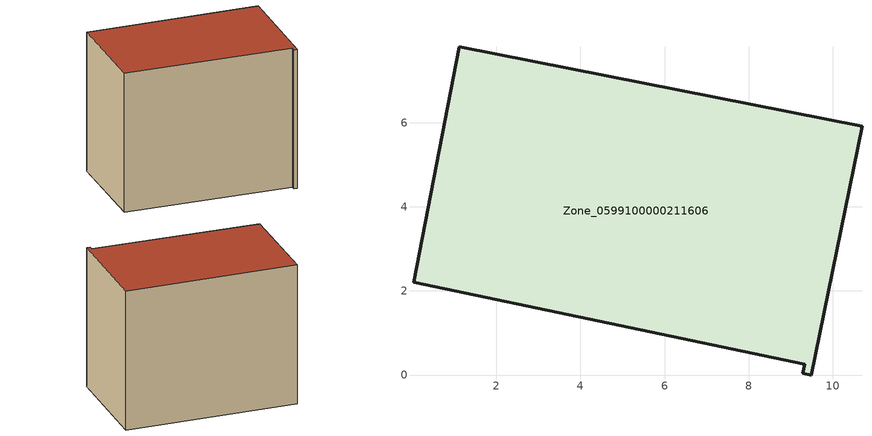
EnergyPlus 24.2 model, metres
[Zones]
Zone_0599100000211606
 floor ground (C_G): 0.03,2.21 1.12,7.8 10.69,5.92 9.48,0 9.29,0.04 9.33,0.25 z0
 wall outside (C_F): 10.69,5.92 1.12,7.8 0.03,2.21 9.33,0.25 9.29,0.04 9.48,0 10.69,5.92 z0:8.09
 roof outside (C_R): 1.12,7.8 0.03,2.21 9.33,0.25 9.29,0.04 9.48,0 10.69,5.92 z8.09
[BUILDING]
Pand.0599100000211606: North Axis=0; Terrain=City; Loads Convergence Tolerance Value=0.04; Temperature Convergence Tolerance Value=0.4; Solar Distribution=FullExterior; Maximum Number of Warmup Days=25; Minimum Number of Warmup Days=1
[Site:Location]
Rotterdam.The.Hague.AP_ZH_NLD Design_Conditions: Latitude=51.96; Longitude=4.45; Time Zone=1; Elevation=-4.5
[SITE:GROUNDTEMPERATURE:BUILDINGSURFACE]
18, 18, 18, 18, 18, 18, 18, 18, 18, 18, 18, 18
[MATERIAL] Thermal Absorptance=0.9; Solar Absorptance=0.7; Visible Absorptance=0.7
Name | Roughness | Thickness | Conductivity | Density | Specific Heat
G.TC.1946-1964 | MediumSmooth | 0.15 | 1 | 540 | 1210
F.TC.1946-1964 | Rough | 0.3 | 0.857143 | 1920 | 840
R.TC.1946-1964 | MediumRough | 0.2 | 0.235294 | 1500 | 1000
[CONSTRUCTION]
C_G: G.TC.1946-1964
C_F: F.TC.1946-1964
C_R: R.TC.1946-1964
[ZONE]
Zone_0599100000211606: Type=1; Multiplier=1; Ceiling Height=Autocalculate; Volume=Autocalculate; Floor Area=autocalculate; Part of Total Floor Area=Yes
[ZONEINFILTRATION:DESIGNFLOWRATE]
Infil_Zone_0599100000211606: Zone or ZoneList or Space or SpaceList=Zone_0599100000211606; Schedule=AlwaysOn; Design Flow Rate Calculation Method=Flow/Area; Flow Rate per Floor Area=0.003; Constant Term Coefficient=1; Temperature Term Coefficient=0; Velocity Term Coefficient=0; Velocity Squared Term Coefficient=0
[HVACTEMPLATE:ZONE:IDEALLOADSAIRSYSTEM]
Zone_0599100000211606: Maximum Heating Supply Air Temperature=50; Minimum Cooling Supply Air Temperature=13; Maximum Heating Supply Air Humidity Ratio=0.0156; Minimum Cooling Supply Air Humidity Ratio=0.0077; Heating Limit=NoLimit; Cooling Limit=NoLimit; Dehumidification Control Type=ConstantSensibleHeatRatio; Cooling Sensible Heat Ratio=0.7; Dehumidification Setpoint=60; Humidification Control Type=None; Humidification Setpoint=30; Outdoor Air Method=None; Outdoor Air Flow Rate per Person=0.00944; Outdoor Air Flow Rate per Zone Floor Area=0; Outdoor Air Flow Rate per Zone=0; Demand Controlled Ventilation Type=None; Outdoor Air Economizer Type=NoEconomizer; Heat Recovery Type=None; Sensible Heat Recovery Effectiveness=0.7; Latent Heat Recovery Effectiveness=0.65
[ZONECONTROL:THERMOSTAT]
ThermostatControl_Zone_0599100000211606: Zone or ZoneList=Zone_0599100000211606; Control Type Schedule=DualSetpointControlType; Control 1=Thermostat_Zone_0599100000211606; Temperature Difference Between Cutout And Setpoint=0
[THERMOSTATSETPOINT:DUALSETPOINT]
Thermostat_Zone_0599100000211606: Heating Setpoint Temperature Schedule=HeatingSetpoint_Zone_0599100000211606; Cooling Setpoint Temperature Schedule=CoolingSetpoint_Zone_0599100000211606
[SCHEDULE:COMPACT]
HeatingSetpoint_Zone_0599100000211606: Through: 12/31, For: AllDays, Until: 24:00, 21
CoolingSetpoint_Zone_0599100000211606: Through: 12/31, For: AllDays, Until: 24:00, 24
DualSetpointControlType: Through: 12/31, For: AllDays, Until: 24:00, 4
AlwaysOn: Through: 12/31, For: AllDays, Until: 24:00, 1
